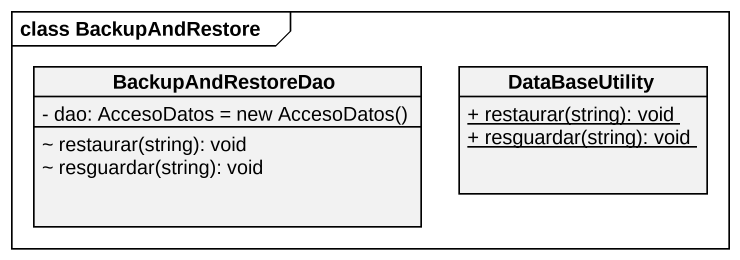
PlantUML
@startuml
mainframe class BackupAndRestore
hide circle
hide empty members
skinparam classAttributeIconSize 0
class BackupAndRestoreDao {
  {field} - dao: AccesoDatos = new AccesoDatos()
  ~ restaurar(string): void
  ~ resguardar(string): void
}
class DataBaseUtility {
  {static} + restaurar(string): void
  {static} + resguardar(string): void
}
@enduml
